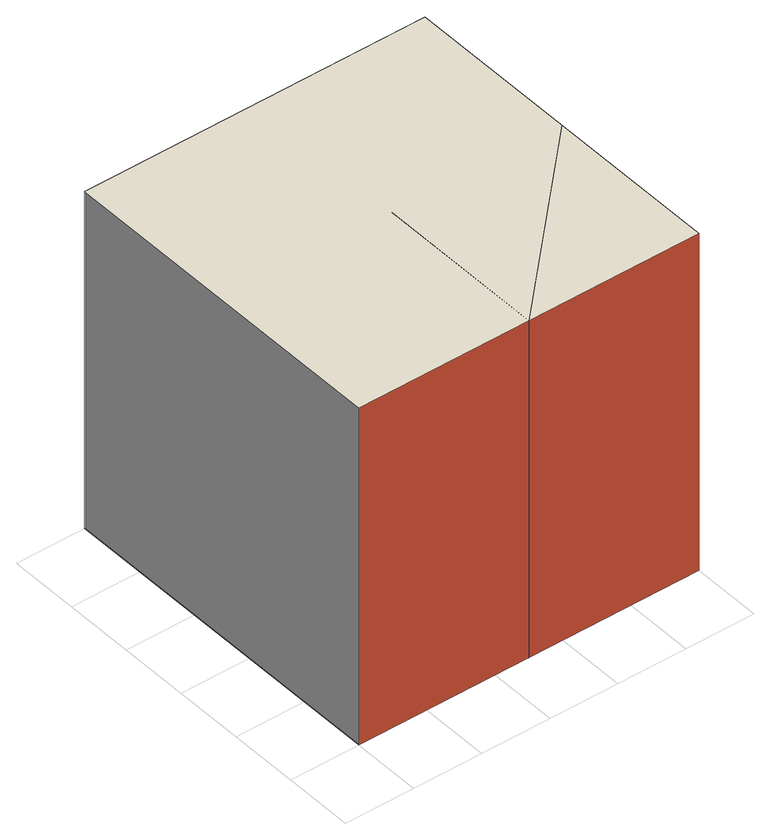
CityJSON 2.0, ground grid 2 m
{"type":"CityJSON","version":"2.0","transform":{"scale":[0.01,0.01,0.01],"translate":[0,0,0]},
"CityObjects":{
"object1":{"type":"GenericCityObject","geometry":[{"type":"Solid","lod":"1","boundaries":[[[[0,1,2,3]],[[4,5,6,7]],[[0,3,5,4]],[[3,2,6,5]],[[2,1,7,6]],[[1,0,4,7]]],[[[8,9,10]],[[11,12,13]],[[8,11,13,9]],[[9,13,12,10]],[[8,10,12,11]]]],"semantics":{"surfaces":[{"type":"WallSurface","on_footprint_edge":true},{"type":"RoofSurface"},{"type":"WallSurface","on_footprint_edge":false},{"type":"GroundSurface"}],"values":[[null,0,1,2,null,3],[2,1,2,3,0]]}}]}
},
"vertices":[
[0,0,0],[0,1000,0],[1000,1000,0],[1000,0,0],[0,0,1000],[1000,0,1000],[1000,1000,1000],[0,1000,1000],[500,0,0],[1000,500,0],[500,500,0],[500,0,1000],[500,500,1000],[1000,500,1000]
]}
